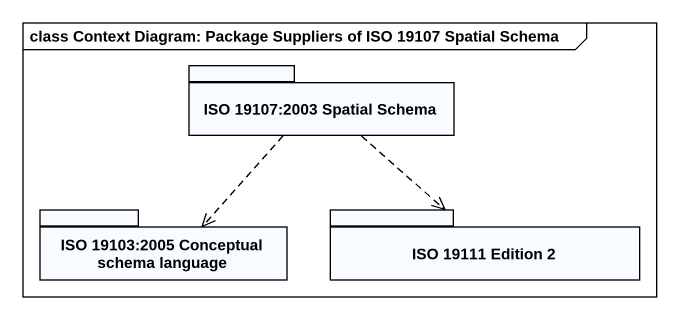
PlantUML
@startuml
mainframe class Context Diagram: Package Suppliers of ISO 19107 Spatial Schema
package "ISO 19107:2003 Spatial Schema" as ISO_19107_2003_Spatial {
}
package "ISO 19103:2005 Conceptual schema language" as ISO_19103_2005_Conceptual {
}
package "ISO 19111 Edition 2" as ISO_19111_Edition_2 {
}
ISO_19107_2003_Spatial ..> ISO_19103_2005_Conceptual
ISO_19107_2003_Spatial ..> ISO_19111_Edition_2
@enduml
